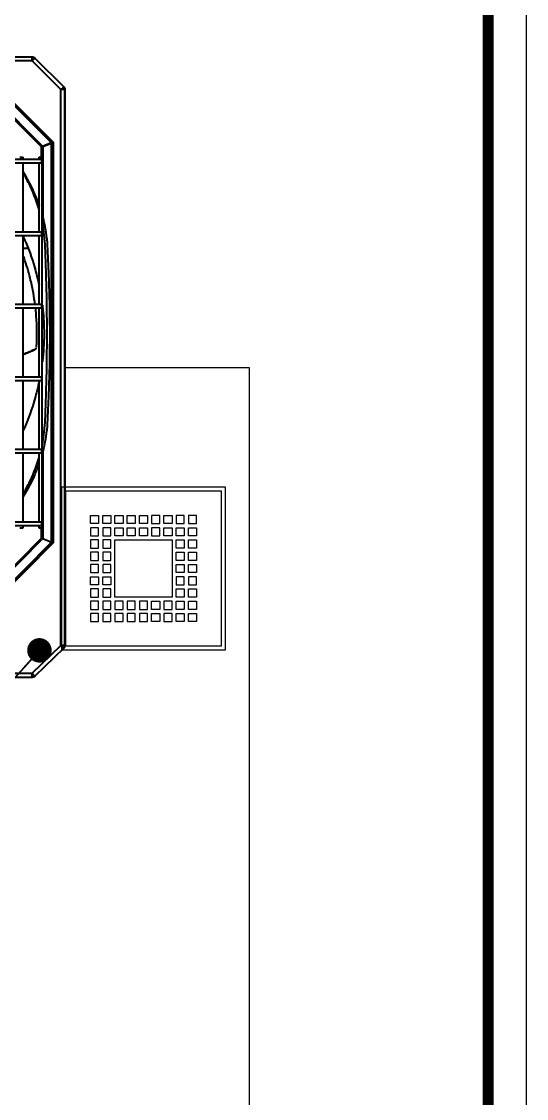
# Model space of a CAD drawing. Extents: x 58467 to 79089, y -33726 to -17391.
# Drawn here: x 72394 to 72455.8, y -19925.5 to -19793.7 of the extents above; entities that cross this region are included whole.
import ezdxf

# ---------------------------------------------------------------- set-up
doc = ezdxf.new("R2010")
doc.units = 0
doc.header["$LTSCALE"] = 100
doc.linetypes.add('HIDDEN2', pattern=[0.1875, 0.125, -0.0625])
doc.layers.add('+ENTE-HVAC-VRF-KLİMA BAKIR BORU', color=52, linetype='COPPER_LINE', lineweight=30)
doc.layers.add('+ENTE-ST-DOSEME USTU KONDDRENAJ', color=110, linetype='DOSEMEUSTUKONDENSDRENAJ_LINE', lineweight=40)
for name, color, linetype in [('3-cam', 4, 'Continuous'), ('BA_symbol', 8, 'Continuous'), ('BA_text_material', 12, 'Continuous'), ('DTR', 24, 'Continuous'), ('Kompozit', 122, 'Continuous')]:
    doc.layers.add(name, color=color, linetype=linetype)
doc.styles.add('dim', font='simplex.shx', dxfattribs={"width": 0.7})
doc.linetypes.add('COPPER_LINE', pattern='A,35,-10,["COPPER",Standard,S=15,R=0,X=-0.075,Y=-7.5],-95', length=140)
doc.linetypes.add('DOSEMEUSTUKONDENSDRENAJ_LINE', pattern='A,300,-40,["CD",Standard,S=15,R=0,X=-35,Y=-7.5],0', length=340)
doc.dimstyles.new('1_100', dxfattribs={"dimtxt": 8, "dimasz": 3, "dimexe": 6, "dimexo": 0, "dimgap": 2, "dimtad": 0, "dimdec": 1, "dimzin": 11, "dimtxsty": 'dim', "dimblk": 'DOT', "dimcen": 0, "dimdle": 1.25, "dimclrt": 256, "dimadec": 0, "dimazin": 0, "dimtfac": 1.25, "dimtdec": 1, "dimtix": 1, "dimtofl": 0, "dimtmove": 1, "dimatfit": 3, "dimldrblk": 'DOT', "dimfxl": 20, "dimfxlon": 1, "dimtolj": 1, "dimtzin": 0, "dimarcsym": 0})

# ---------------------------------------------------------------- blocks, each defined once
blk = doc.blocks.new('A$C56216D09')
at = {"layer": '3-cam'}
for p, q in [((3722.2, -2673.37, 1.31), (3722.2, -535.57, 1.31)), ((3722.7, -2673.37, 1.31), (3722.7, -535.57, 1.31)), ((3722.85, -2673.37, 1.31), (3722.85, -535.57, 1.31)), ((3723.35, -535.57, 1.31), (3723.35, -2674.52, 1.31))]:
    blk.add_line(p, q, dxfattribs=at)
at = {"layer": '3-cam', "color": 1, "linetype": 'HIDDEN2', "ltscale": 5, "const_width": 0.152, "elevation": 1.31}
blk.add_lwpolyline([(3722.78, -2673.37), (3722.78, -535.57)], dxfattribs=at)
at = {"layer": 'DTR', "color": 252}
for p, q in [((3722.3, -2673.37, 1.31), (3722.3, -535.52, 1.31)), ((3722.4, -2673.37, 1.31), (3722.4, -535.52, 1.31)), ((3722.5, -2673.37, 1.31), (3722.5, -535.52, 1.31)), ((3722.6, -2673.37, 1.31), (3722.6, -535.52, 1.31)), ((3722.95, -2673.37, 1.31), (3722.95, -535.52, 1.31)), ((3723.05, -2673.37, 1.31), (3723.05, -535.52, 1.31)), ((3723.15, -2673.37, 1.31), (3723.15, -535.52, 1.31)), ((3723.25, -2673.37, 1.31), (3723.25, -535.52, 1.31))]:
    blk.add_line(p, q, dxfattribs=at)
at = {"layer": 'Kompozit', "elevation": 1.31}
blk.add_lwpolyline([(2061.01, -2678.62), (3727.49, -2678.62), (3727.49, -517.73)], dxfattribs=at)
blk = doc.blocks.new('süzgeç')
for points in [[(44592.82, -25660.77), (44612.82, -25660.77), (44612.82, -25680.77), (44592.82, -25680.77)], [(44593.32, -25661.27), (44612.32, -25661.27), (44612.32, -25680.27), (44593.32, -25680.27)], [(44596.32, -25664.27), (44597.32, -25664.27), (44597.32, -25665.27), (44596.32, -25665.27)], [(44597.82, -25664.27), (44598.82, -25664.27), (44598.82, -25665.27), (44597.82, -25665.27)], [(44599.32, -25664.27), (44599.32, -25665.27), (44600.32, -25665.27), (44600.32, -25664.27)], [(44601.82, -25664.27), (44601.82, -25665.27), (44600.82, -25665.27), (44600.82, -25664.27)], [(44602.32, -25664.27), (44602.32, -25665.27), (44603.32, -25665.27), (44603.32, -25664.27)], [(44603.82, -25664.27), (44603.82, -25665.27), (44604.82, -25665.27), (44604.82, -25664.27)], [(44605.32, -25664.27), (44605.32, -25665.27), (44606.32, -25665.27), (44606.32, -25664.27)], [(44607.82, -25664.27), (44606.82, -25664.27), (44606.82, -25665.27), (44607.82, -25665.27)], [(44609.32, -25664.27), (44608.32, -25664.27), (44608.32, -25665.27), (44609.32, -25665.27)], [(44596.32, -25665.77), (44597.32, -25665.77), (44597.32, -25666.77), (44596.32, -25666.77)], [(44597.82, -25665.77), (44598.82, -25665.77), (44598.82, -25666.77), (44597.82, -25666.77)], [(44599.32, -25665.77), (44599.32, -25666.77), (44600.32, -25666.77), (44600.32, -25665.77)], [(44601.82, -25665.77), (44601.82, -25666.77), (44600.82, -25666.77), (44600.82, -25665.77)], [(44602.32, -25665.77), (44602.32, -25666.77), (44603.32, -25666.77), (44603.32, -25665.77)], [(44603.82, -25665.77), (44603.82, -25666.77), (44604.82, -25666.77), (44604.82, -25665.77)], [(44605.32, -25665.77), (44605.32, -25666.77), (44606.32, -25666.77), (44606.32, -25665.77)], [(44607.82, -25665.77), (44606.82, -25665.77), (44606.82, -25666.77), (44607.82, -25666.77)], [(44609.32, -25665.77), (44608.32, -25665.77), (44608.32, -25666.77), (44609.32, -25666.77)], [(44596.32, -25667.27), (44597.32, -25667.27), (44597.32, -25668.27), (44596.32, -25668.27)], [(44597.82, -25667.27), (44598.82, -25667.27), (44598.82, -25668.27), (44597.82, -25668.27)], [(44599.32, -25667.27), (44606.32, -25667.27), (44606.32, -25674.27), (44599.32, -25674.27)], [(44607.82, -25667.27), (44606.82, -25667.27), (44606.82, -25668.27), (44607.82, -25668.27)], [(44609.32, -25667.27), (44608.32, -25667.27), (44608.32, -25668.27), (44609.32, -25668.27)], [(44596.32, -25669.77), (44597.32, -25669.77), (44597.32, -25668.77), (44596.32, -25668.77)], [(44597.82, -25669.77), (44598.82, -25669.77), (44598.82, -25668.77), (44597.82, -25668.77)], [(44607.82, -25669.77), (44606.82, -25669.77), (44606.82, -25668.77), (44607.82, -25668.77)], [(44609.32, -25669.77), (44608.32, -25669.77), (44608.32, -25668.77), (44609.32, -25668.77)], [(44596.32, -25670.27), (44597.32, -25670.27), (44597.32, -25671.27), (44596.32, -25671.27)], [(44597.82, -25670.27), (44598.82, -25670.27), (44598.82, -25671.27), (44597.82, -25671.27)], [(44607.82, -25670.27), (44606.82, -25670.27), (44606.82, -25671.27), (44607.82, -25671.27)], [(44609.32, -25670.27), (44608.32, -25670.27), (44608.32, -25671.27), (44609.32, -25671.27)], [(44596.32, -25671.77), (44597.32, -25671.77), (44597.32, -25672.77), (44596.32, -25672.77)], [(44597.82, -25671.77), (44598.82, -25671.77), (44598.82, -25672.77), (44597.82, -25672.77)], [(44607.82, -25671.77), (44606.82, -25671.77), (44606.82, -25672.77), (44607.82, -25672.77)], [(44609.32, -25671.77), (44608.32, -25671.77), (44608.32, -25672.77), (44609.32, -25672.77)], [(44596.32, -25673.27), (44597.32, -25673.27), (44597.32, -25674.27), (44596.32, -25674.27)], [(44597.82, -25673.27), (44598.82, -25673.27), (44598.82, -25674.27), (44597.82, -25674.27)], [(44607.82, -25673.27), (44606.82, -25673.27), (44606.82, -25674.27), (44607.82, -25674.27)], [(44609.32, -25673.27), (44608.32, -25673.27), (44608.32, -25674.27), (44609.32, -25674.27)], [(44596.32, -25674.77), (44597.32, -25674.77), (44597.32, -25675.77), (44596.32, -25675.77)], [(44597.82, -25674.77), (44598.82, -25674.77), (44598.82, -25675.77), (44597.82, -25675.77)], [(44599.32, -25675.77), (44599.32, -25674.77), (44600.32, -25674.77), (44600.32, -25675.77)], [(44601.82, -25675.77), (44601.82, -25674.77), (44600.82, -25674.77), (44600.82, -25675.77)], [(44602.32, -25675.77), (44602.32, -25674.77), (44603.32, -25674.77), (44603.32, -25675.77)], [(44603.82, -25675.77), (44603.82, -25674.77), (44604.82, -25674.77), (44604.82, -25675.77)], [(44605.32, -25675.77), (44605.32, -25674.77), (44606.32, -25674.77), (44606.32, -25675.77)], [(44607.82, -25674.77), (44606.82, -25674.77), (44606.82, -25675.77), (44607.82, -25675.77)], [(44609.32, -25674.77), (44608.32, -25674.77), (44608.32, -25675.77), (44609.32, -25675.77)], [(44596.32, -25677.27), (44597.32, -25677.27), (44597.32, -25676.27), (44596.32, -25676.27)], [(44597.82, -25677.27), (44598.82, -25677.27), (44598.82, -25676.27), (44597.82, -25676.27)], [(44599.32, -25677.27), (44599.32, -25676.27), (44600.32, -25676.27), (44600.32, -25677.27)], [(44601.82, -25677.27), (44601.82, -25676.27), (44600.82, -25676.27), (44600.82, -25677.27)], [(44602.32, -25677.27), (44602.32, -25676.27), (44603.32, -25676.27), (44603.32, -25677.27)], [(44603.82, -25677.27), (44603.82, -25676.27), (44604.82, -25676.27), (44604.82, -25677.27)], [(44605.32, -25677.27), (44605.32, -25676.27), (44606.32, -25676.27), (44606.32, -25677.27)], [(44607.82, -25677.27), (44606.82, -25677.27), (44606.82, -25676.27), (44607.82, -25676.27)], [(44609.32, -25677.27), (44608.32, -25677.27), (44608.32, -25676.27), (44609.32, -25676.27)]]:
    blk.add_lwpolyline(points, close=True)
blk = doc.blocks.new('_Dot')
at = {"color": 0, "linetype": 'ByBlock', "lineweight": -2}
blk.add_line((-0.5, 0), (-1, 0), dxfattribs=at)
at = {"color": 0, "linetype": 'ByBlock', "const_width": 0.5}
blk.add_lwpolyline([(-0.25, 0, 1), (0.25, 0, 1)], format="xyb", close=True, dxfattribs=at)
blk = doc.blocks.new('MAGAZA')
at = {"layer": '+ENTE-HVAC-VRF-KLİMA BAKIR BORU', "color": 2, "linetype": 'Continuous'}
for p, q in [((54187.1, -32537.08, -3.54), (54209.68, -32537.08, -3.54)), ((54209.68, -32537.08, -3.54), (54209.68, -32697.56, -3.54))]:
    blk.add_line(p, q, dxfattribs=at)
at = {"color": 3}
for p, q in [((54067.03, -32499.05, -3.54), (54183.08, -32499.05, -3.54)), ((54183.08, -32499.55, -3.54), (54183.08, -32499.05, -3.54)), ((54183.08, -32499.55, -3.54), (54067.03, -32499.55, -3.54)), ((54183.08, -32499.55, -3.54), (54183.43, -32499.2, -3.54)), ((54186.6, -32503.07, -3.54), (54183.08, -32499.55, -3.54)), ((54183.43, -32499.2, -3.54), (54186.96, -32502.72, -3.54)), ((54177.68, -32501.53, -3.54), (54185.66, -32509.51, -3.54)), ((54184.25, -32510.09, -3.54), (54177.09, -32502.95, -3.54)), ((54177.2, -32502.84, -3.54), (54184.36, -32509.98, -3.54)), ((54185.4, -32509.55, -3.54), (54177.64, -32501.79, -3.54)), ((54186.6, -32503.07, -3.54), (54186.96, -32502.72, -3.54)), ((54186.6, -32571.13, -3.54), (54186.6, -32503.07, -3.54)), ((54187.1, -32503.07, -3.54), (54186.6, -32503.07, -3.54)), ((54187.1, -32571.08, -3.54), (54187.1, -32503.07, -3.54)), ((54187.1, -32503.07, -3.54), (54187.1, -32571.13, -3.54)), ((54187.1, -32571.08, -3.54), (54187.1, -32503.07, -3.54)), ((54184.36, -32509.98, -3.54), (54185.4, -32509.55, -3.54)), ((54185.4, -32509.55, -3.54), (54185.66, -32509.51, -3.54)), ((54185.66, -32509.51, -3.54), (54185.45, -32509.66, -3.54)), ((54185.66, -32509.51, -3.54), (54185.66, -32558.56, -3.54)), ((54184.25, -32510.09, -3.54), (54184.36, -32509.98, -3.54)), ((54184.25, -32511.34, -3.54), (54184.25, -32510.09, -3.54)), ((54184.25, -32510.09, -3.54), (54184.4, -32510.09, -3.54)), ((54185.45, -32509.66, -3.54), (54184.4, -32510.09, -3.54)), ((54184.4, -32510.09, -3.54), (54184.4, -32518.77, -3.54)), ((54185.45, -32558.48, -3.54), (54185.45, -32509.66, -3.54)), ((54184.22, -32511.64, -3.54), (54065.85, -32511.64, -3.54)), ((54065.85, -32512.04, -3.54), (54184.22, -32512.04, -3.54)), ((54181.57, -32511.34, -3.54), (54181.97, -32511.34, -3.54)), ((54181.97, -32511.64, -3.54), (54181.97, -32511.34, -3.54)), ((54181.97, -32520.52, -3.54), (54181.97, -32512.04, -3.54)), ((54183.92, -32511.34, -3.54), (54183.92, -32511.64, -3.54)), ((54183.92, -32511.34, -3.54), (54184.32, -32511.34, -3.54)), ((54183.92, -32512.04, -3.54), (54183.92, -32520.52, -3.54)), ((54184.22, -32511.64, -3.54), (54184.22, -32511.84, -3.54)), ((54184.22, -32511.84, -3.54), (54184.22, -32512.04, -3.54)), ((54184.32, -32556.73, -3.54), (54184.32, -32511.34, -3.54)), ((54184.22, -32520.52, -3.54), (54065.85, -32520.52, -3.54)), ((54065.85, -32520.92, -3.54), (54184.22, -32520.92, -3.54)), ((54181.97, -32529.4, -3.54), (54181.97, -32520.92, -3.54)), ((54183.92, -32520.92, -3.54), (54183.92, -32529.4, -3.54)), ((54184.22, -32520.52, -3.54), (54184.22, -32520.72, -3.54)), ((54184.22, -32520.72, -3.54), (54184.22, -32520.92, -3.54)), ((54182.07, -32522.5, -3.54), (54182.57, -32522.5, -3.54)), ((54184.22, -32529.4, -3.54), (54065.85, -32529.4, -3.54)), ((54184.22, -32529.4, -3.54), (54184.22, -32529.6, -3.54)), ((54065.85, -32529.8, -3.54), (54184.22, -32529.8, -3.54)), ((54181.97, -32538.28, -3.54), (54181.97, -32529.8, -3.54)), ((54183.92, -32529.8, -3.54), (54183.92, -32538.28, -3.54)), ((54184.22, -32529.6, -3.54), (54184.22, -32529.8, -3.54)), ((54184.22, -32538.28, -3.54), (54065.85, -32538.28, -3.54)), ((54184.22, -32538.28, -3.54), (54184.22, -32538.48, -3.54)), ((54184.22, -32538.48, -3.54), (54184.22, -32538.68, -3.54)), ((54065.85, -32538.68, -3.54), (54184.22, -32538.68, -3.54)), ((54181.97, -32547.15, -3.54), (54181.97, -32538.67, -3.54)), ((54183.92, -32538.67, -3.54), (54183.92, -32547.15, -3.54)), ((54184.22, -32547.15, -3.54), (54065.85, -32547.15, -3.54)), ((54065.85, -32547.55, -3.54), (54184.22, -32547.55, -3.54)), ((54181.97, -32556.03, -3.54), (54181.97, -32547.55, -3.54)), ((54183.92, -32547.55, -3.54), (54183.92, -32556.03, -3.54)), ((54184.22, -32547.15, -3.54), (54184.22, -32547.35, -3.54)), ((54184.22, -32547.35, -3.54), (54184.22, -32547.55, -3.54)), ((54184.4, -32547.33, -3.54), (54184.4, -32558.04, -3.54)), ((54184.22, -32556.03, -3.54), (54065.85, -32556.03, -3.54)), ((54065.85, -32556.43, -3.54), (54184.22, -32556.43, -3.54)), ((54181.57, -32556.73, -3.54), (54181.97, -32556.73, -3.54)), ((54181.97, -32556.73, -3.54), (54181.97, -32556.43, -3.54)), ((54183.92, -32556.43, -3.54), (54183.92, -32556.73, -3.54)), ((54183.92, -32556.73, -3.54), (54184.32, -32556.73, -3.54)), ((54184.22, -32556.03, -3.54), (54184.22, -32556.23, -3.54)), ((54184.22, -32556.23, -3.54), (54184.22, -32556.43, -3.54)), ((54184.25, -32557.98, -3.54), (54184.25, -32556.73, -3.54)), ((54177.09, -32565.22, -3.54), (54184.25, -32557.98, -3.54)), ((54184.4, -32558.04, -3.54), (54177.2, -32565.33, -3.54)), ((54184.25, -32557.98, -3.54), (54184.4, -32558.04, -3.54)), ((54184.4, -32558.04, -3.54), (54185.45, -32558.48, -3.54)), ((54177.64, -32566.38, -3.54), (54185.45, -32558.48, -3.54)), ((54185.66, -32558.56, -3.54), (54177.68, -32566.64, -3.54)), ((54185.45, -32558.48, -3.54), (54185.66, -32558.56, -3.54)), ((54187.08, -32558.45, -3.54), (54187.08, -32562.93, -3.54)), ((54187.08, -32558.45, -3.54), (54187.08, -32562.93, -3.54)), ((54187.1, -32562.93, -3.54), (54187.08, -32562.93, -3.54)), ((54187.08, -32562.93, -3.54), (54187.08, -32563.23, -3.54)), ((54187.1, -32562.93, -3.54), (54187.08, -32562.93, -3.54)), ((54187.08, -32562.93, -3.54), (54187.08, -32563.23, -3.54)), ((54183.08, -32574.55, -3.54), (54186.6, -32571.13, -3.54)), ((54186.96, -32571.48, -3.54), (54183.43, -32574.91, -3.54)), ((54186.96, -32571.48, -3.54), (54186.6, -32571.13, -3.54)), ((54187.1, -32571.13, -3.54), (54186.6, -32571.13, -3.54)), ((54067.08, -32574.55, -3.54), (54183.08, -32574.55, -3.54)), ((54183.08, -32575.05, -3.54), (54067.08, -32575.05, -3.54)), ((54183.08, -32575.05, -3.54), (54183.08, -32574.55, -3.54)), ((54183.43, -32574.91, -3.54), (54183.08, -32574.55, -3.54))]:
    blk.add_line(p, q, dxfattribs=at)
at = {"color": 3, "extrusion": (0, 0, -1)}
for centre, radius, start, end in [((-54183.08, -32499.55, 3.54), 0.5, 90, 135), ((-54186.6, -32503.07, 3.54), 0.5, 135, 180), ((-54187.16, -32563.23, 3.54), 0.08, 318.5895, 0), ((-54187.16, -32563.23, 3.54), 0.08, 318.5895, 0), ((-54186.6, -32571.13, 3.54), 0.5, 180, 225), ((-54183.08, -32574.55, 3.54), 0.5, 225, 270)]:
    blk.add_arc(centre, radius, start, end, dxfattribs=at)
at = {"color": 3}
blk.add_arc((54182.07, -32523, -3.54), 0.5, 90, 102.3062, dxfattribs=at)
for centre in [(54185.29, -32509.66, -3.54), (54184.25, -32510.09, -3.54)]:
    blk.add_ellipse(centre, major_axis=(0.084, -0.203), ratio=0.678598, start_param=1.296782, end_param=1.844811, dxfattribs=at)
for points, knots in [([(54183.94, -32517.73, -3.54), (54183.91, -32517.65, -3.54), (54183.89, -32517.58, -3.54), (54183.56, -32516.51, -3.54), (54183.17, -32515.53, -3.54), (54182.48, -32514.14, -3.54), (54182.23, -32513.7, -3.54), (54181.97, -32513.26, -3.54)], [0, 0, 0, 0, 0.048488, 0.048488, 0.686498, 0.686498, 1, 1, 1, 1]), ([(54183.97, -32517.28, -3.54), (54183.53, -32515.99, -3.54), (54182.97, -32514.76, -3.54), (54182.18, -32513.43, -3.54), (54182.09, -32513.29, -3.54), (54182, -32513.14, -3.54)], [0, 0, 0, 0, 0.888615, 0.888615, 1, 1, 1, 1]), ([(54184.4, -32518.77, -3.54), (54184.69, -32519.93, -3.54), (54184.87, -32521.1, -3.54), (54184.98, -32522.88, -3.54), (54185, -32523.48, -3.54), (54185.06, -32524.67, -3.54), (54185.08, -32525.27, -3.54), (54185.19, -32528.26, -3.54), (54185.24, -32530.66, -3.54), (54185.24, -32533.05, -3.54)], [0, 0, 0, 0, 0.25, 0.25, 0.375, 0.375, 0.5, 0.5, 1, 1, 1, 1]), ([(54184.92, -32532.93, -3.54), (54184.92, -32530.86, -3.54), (54184.89, -32528.79, -3.54), (54184.81, -32525.68, -3.54), (54184.78, -32524.64, -3.54), (54184.72, -32523.09, -3.54), (54184.7, -32522.57, -3.54), (54184.65, -32521.54, -3.54), (54184.6, -32521.03, -3.54), (54184.48, -32520.14, -3.54), (54184.42, -32519.77, -3.54), (54184.35, -32519.4, -3.54)], [0, 0, 0, 0, 0.45798, 0.45798, 0.686971, 0.686971, 0.801466, 0.801466, 0.915961, 0.915961, 1, 1, 1, 1]), ([(54181.99, -32521.06, -3.54), (54182.01, -32521.1, -3.54), (54182.13, -32521.37, -3.54), (54182.72, -32522.73, -3.54), (54183.38, -32524.66, -3.54), (54183.8, -32526.39, -3.54), (54183.93, -32526.99, -3.54)], [0, 0, 0, 0, 0.02049, 0.143703, 0.707183, 1, 1, 1, 1]), ([(54183.45, -32529.4, -3.54), (54183.39, -32528.93, -3.54), (54183.24, -32527.94, -3.54), (54182.87, -32526.15, -3.54), (54182.42, -32524.6, -3.54), (54182.07, -32523.58, -3.54), (54181.99, -32523.37, -3.54)], [0, 0, 0, 0, 0.230715, 0.496584, 0.895571, 1, 1, 1, 1]), ([(54183.61, -32534.64, -3.54), (54183.64, -32534.33, -3.54), (54183.68, -32533.74, -3.54), (54183.68, -32532.74, -3.54), (54183.66, -32531.71, -3.54), (54183.59, -32530.68, -3.54), (54183.53, -32530.07, -3.54), (54183.5, -32529.8, -3.54)], [0, 0, 0, 0, 0.182857, 0.35926, 0.617017, 0.825344, 1, 1, 1, 1]), ([(54184.34, -32529.48, -3.54), (54184.36, -32529.67, -3.54), (54184.44, -32530.34, -3.54), (54184.53, -32531.49, -3.54), (54184.54, -32532.45, -3.54), (54184.55, -32532.93, -3.54)], [0, 0, 0, 0, 0.16864, 0.581968, 1, 1, 1, 1]), ([(54184.55, -32532.93, -3.54), (54184.55, -32533.21, -3.54), (54184.54, -32533.76, -3.54), (54184.5, -32534.57, -3.54), (54184.45, -32535.39, -3.54), (54184.39, -32535.99, -3.54), (54184.35, -32536.32, -3.54), (54184.34, -32536.39, -3.54)], [0, 0, 0, 0, 0.238005, 0.47449, 0.709453, 0.942891, 1, 1, 1, 1]), ([(54184.34, -32546.48, -3.54), (54184.42, -32546.1, -3.54), (54184.48, -32545.73, -3.54), (54184.6, -32544.84, -3.54), (54184.65, -32544.33, -3.54), (54184.7, -32543.29, -3.54), (54184.72, -32542.77, -3.54), (54184.78, -32541.22, -3.54), (54184.81, -32540.19, -3.54), (54184.89, -32537.08, -3.54), (54184.92, -32535.01, -3.54), (54184.92, -32532.93, -3.54)], [0, 0, 0, 0, 0.085061, 0.085061, 0.199428, 0.199428, 0.313796, 0.313796, 0.54253, 0.54253, 1, 1, 1, 1]), ([(54185.24, -32533.05, -3.54), (54185.24, -32535.45, -3.54), (54185.19, -32537.85, -3.54), (54185.08, -32540.84, -3.54), (54185.06, -32541.44, -3.54), (54185, -32542.63, -3.54), (54184.98, -32543.23, -3.54), (54184.87, -32545.02, -3.54), (54184.69, -32546.18, -3.54), (54184.4, -32547.33, -3.54)], [0, 0, 0, 0, 0.5, 0.5, 0.625, 0.625, 0.75, 0.75, 1, 1, 1, 1]), ([(54181.97, -32535.47, -3.54), (54182, -32535.46, -3.54), (54182.24, -32535.37, -3.54), (54182.56, -32535.24, -3.54), (54182.92, -32535.09, -3.54), (54183.1, -32535, -3.54), (54183.21, -32534.94, -3.54), (54183.3, -32534.91, -3.54), (54183.39, -32534.9, -3.54), (54183.43, -32534.89, -3.54), (54183.45, -32534.89, -3.54)], [0, 0, 0, 0, 0.054722, 0.413265, 0.565134, 0.700229, 0.769577, 0.820811, 0.901304, 1, 1, 1, 1]), ([(54181.97, -32535.51, -3.54), (54181.97, -32535.5, -3.54), (54182.02, -32535.49, -3.54), (54182.08, -32535.47, -3.54), (54182.16, -32535.44, -3.54), (54182.24, -32535.41, -3.54), (54182.31, -32535.38, -3.54), (54182.4, -32535.34, -3.54), (54182.47, -32535.31, -3.54), (54182.55, -32535.28, -3.54), (54182.61, -32535.26, -3.54), (54182.67, -32535.23, -3.54), (54182.74, -32535.2, -3.54), (54182.8, -32535.17, -3.54), (54182.87, -32535.15, -3.54), (54182.92, -32535.12, -3.54), (54182.98, -32535.1, -3.54), (54183.02, -32535.08, -3.54), (54183.07, -32535.06, -3.54), (54183.12, -32535.04, -3.54), (54183.16, -32535.02, -3.54), (54183.2, -32535, -3.54), (54183.24, -32534.98, -3.54), (54183.28, -32534.97, -3.54), (54183.29, -32534.96, -3.54), (54183.3, -32534.96, -3.54)], [0, 0, 0, 0, 0.013184, 0.076179, 0.118176, 0.160173, 0.223168, 0.265165, 0.32816, 0.370157, 0.412154, 0.454151, 0.496147, 0.559143, 0.60114, 0.643136, 0.685133, 0.72713, 0.769127, 0.811124, 0.853121, 0.895118, 0.937114, 0.979111, 1, 1, 1, 1]), ([(54183.32, -32534.95, -3.54), (54183.35, -32534.93, -3.54), (54183.41, -32534.9, -3.54), (54183.49, -32534.86, -3.54), (54183.54, -32534.8, -3.54), (54183.57, -32534.75, -3.54), (54183.58, -32534.72, -3.54)], [0, 0, 0, 0, 0.181976, 0.413188, 0.708779, 1, 1, 1, 1]), ([(54183.93, -32538.87, -3.54), (54183.81, -32539.47, -3.54), (54183.38, -32541.2, -3.54), (54182.7, -32543.18, -3.54), (54182.12, -32544.53, -3.54), (54181.99, -32544.8, -3.54)], [0, 0, 0, 0, 0.290837, 0.856482, 1, 1, 1, 1]), ([(54181.98, -32552.59, -3.54), (54182.24, -32552.16, -3.54), (54182.48, -32551.72, -3.54), (54183.17, -32550.34, -3.54), (54183.56, -32549.35, -3.54), (54183.89, -32548.29, -3.54), (54183.91, -32548.22, -3.54), (54183.93, -32548.15, -3.54)], [0, 0, 0, 0, 0.31261, 0.31261, 0.954356, 0.954356, 1, 1, 1, 1]), ([(54182.03, -32552.93, -3.54), (54182.1, -32552.8, -3.54), (54182.18, -32552.68, -3.54), (54182.68, -32551.83, -3.54), (54183.07, -32551.08, -3.54), (54183.6, -32549.85, -3.54), (54183.77, -32549.38, -3.54), (54183.93, -32548.92, -3.54)], [0, 0, 0, 0, 0.098619, 0.098619, 0.666619, 0.666619, 1, 1, 1, 1])]:
    blk.add_open_spline(points, degree=3, knots=knots, dxfattribs=at)
for points in [[(54184.4, -32518.77, -3.54), (54184.38, -32518.67, -3.54), (54184.35, -32518.56, -3.54), (54184.32, -32518.45, -3.54)], [(54184.32, -32547.66, -3.54), (54184.35, -32547.55, -3.54), (54184.38, -32547.44, -3.54), (54184.4, -32547.33, -3.54)]]:
    blk.add_open_spline(points, degree=3, dxfattribs=at)
at = {"layer": 'BA_symbol', "rotation": 180}
blk.add_blockref('süzgeç', (98799.55, -58232.49), dxfattribs=at)
at = {"layer": 'BA_text_material', "color": 9}
blk.add_leader([(54183.98, -32571.74), (54164.91, -32592.94), (54139.91, -32592.94)], dimstyle='1_100', override={"dimgap": 2, "dimtad": 0, "dimldrblk": 'Dot'}, dxfattribs=at)

msp = doc.modelspace()

# ---------------------------------------------------------------- block references
at = {"layer": '+ENTE-ST-DOSEME USTU KONDDRENAJ', "color": 3, "linetype": 'Continuous'}
msp.add_blockref('MAGAZA', (18212.19, 12701.08), dxfattribs=at)
msp.add_blockref('A$C56216D09', (68728.36, -18634.53, -1.31))

doc.saveas('drawing.dxf')
